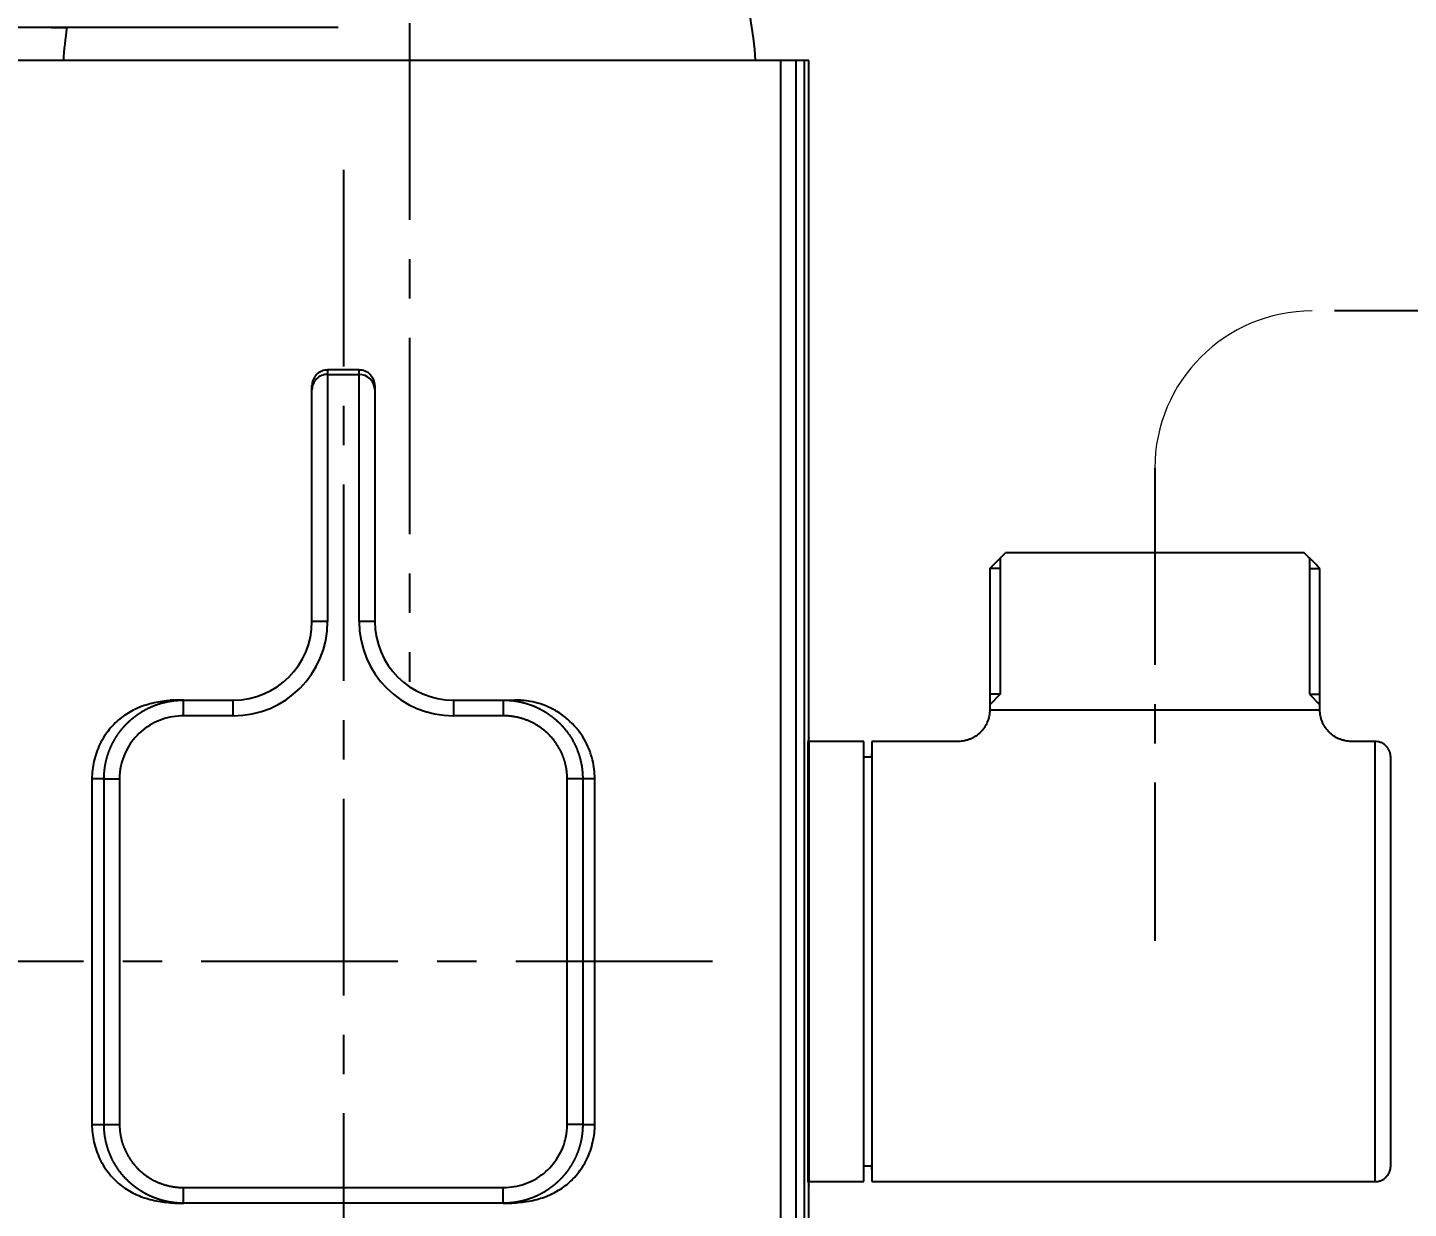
# Model space of a CAD drawing. Extents: x 0 to 1354, y 0 to 992.
# Drawn here: x 786.1 to 873.9, y 348.2 to 423.3 of the extents above; entities that cross this region are included whole.
import ezdxf

# ---------------------------------------------------------------- set-up
doc = ezdxf.new("R2010")
doc.units = 0
doc.header["$LTSCALE"] = 10
doc.header["$MEASUREMENT"] = 0
doc.header["$PDMODE"] = 3
doc.header["$PDSIZE"] = -10
doc.linetypes.add('CENTER', pattern=[2, 1.25, -0.25, 0.25, -0.25])
doc.linetypes.add('CENTER2', pattern=[28.575, 19.05, -3.175, 3.175, -3.175])
doc.layers.get('0').update_dxf_attribs({"linetype": 'CONTINUOUS'})
doc.layers.get('DEFPOINTS').update_dxf_attribs({"linetype": 'CONTINUOUS'})
doc.layers.add('1', color=7, linetype='CONTINUOUS')
doc.layers.add('W', color=7, linetype='CONTINUOUS')
doc.layers.add('Cneter', color=1, linetype='CENTER2', lineweight=13)
doc.layers.add('외형선', color=3, linetype='CONTINUOUS', lineweight=30)
doc.styles.add('Daelim Dimension', font='')
doc.styles.get('Daelim Dimension').set_extended_font_data('나눔고딕')
doc.dimstyles.new('DEFAULT', dxfattribs={"dimscale": 2, "dimtxt": 2, "dimasz": 2, "dimexe": 0, "dimexo": 2, "dimgap": 1, "dimtad": 1, "dimdec": 1, "dimzin": 9, "dimdsep": 46, "dimtxsty": 'Daelim Dimension', "dimcen": 0.5, "dimclrd": 252, "dimclre": 252, "dimclrt": 3, "dimadec": 1, "dimazin": 0, "dimtfac": 1, "dimtdec": 1, "dimtix": 1, "dimtmove": 0, "dimatfit": 3, "dimfxl": 1, "dimtolj": 1, "dimtzin": 1, "dimlwd": 9, "dimlwe": 9, "dimarcsym": 0})

# ---------------------------------------------------------------- blocks, each defined once
blk = doc.blocks.new('*D2')
at = {"color": 5, "lineweight": 9, "ltscale": 0.5, "transparency": 16777216}
for p, q in [((693.042, 358.582), (693.042, 234.115)), ((811.05, 270.668), (811.05, 234.115)), ((697.042, 234.115), (807.05, 234.115))]:
    blk.add_line(p, q, dxfattribs=at)
at = {"color": 5, "ltscale": 0.5, "transparency": 16777216}
for points in [[(697.042, 234.781), (697.042, 233.448), (693.042, 234.115)], [(807.05, 234.781), (807.05, 233.448), (811.05, 234.115)]]:
    blk.add_solid(points, dxfattribs=at)
at = {"layer": 'DEFPOINTS', "color": 0, "ltscale": 0.5, "transparency": 16777216}
for p in [(693.042, 362.582), (811.05, 274.668), (811.05, 234.115)]:
    blk.add_point(p, dxfattribs=at)
at = {"color": 7, "ltscale": 0.5, "transparency": 16777216, "insert": (752.046, 241.558), "char_height": 10, "attachment_point": 5, "style": 'Daelim Dimension'}
blk.add_mtext('\\A1;118', dxfattribs=at)

msp = doc.modelspace()

# ---------------------------------------------------------------- linework, layer by layer
at = {"color": 7, "ltscale": 0.5}
for p, q in [((847.282, 379.868), (868.282, 379.868)), ((835.726, 377.868), (835.726, 349.868)), ((835.782, 377.868), (835.782, 349.868)), ((839.282, 349.868), (839.282, 377.868)), ((871.782, 377.868), (871.782, 349.868)), ((839.782, 376.868), (839.282, 376.868))]:
    msp.add_line(p, q, dxfattribs=at)
at = {"layer": '1', "color": 7, "linetype": 'Continuous', "lineweight": -3}
for p, q in [((805.842, 423.268), (784.235, 423.268)), ((787.611, 423.268), (788.599, 423.268)), ((835.782, 421.168), (782.782, 421.168)), ((833.97, 421.168), (833.97, 281.168)), ((834.975, 281.168), (834.975, 421.168)), ((835.475, 421.168), (835.475, 281.168)), ((835.782, 281.168), (835.782, 421.168)), ((835.782, 378.118), (835.782, 421.168)), ((805.182, 401.214), (805.182, 396.24)), ((805.182, 401.214), (807.182, 401.214)), ((807.182, 396.24), (807.182, 401.214)), ((804.182, 396.24), (804.182, 400.219)), ((808.182, 400.219), (808.182, 396.24)), ((804.182, 385.496), (804.182, 396.24)), ((805.182, 396.24), (805.182, 385.496)), ((807.182, 385.496), (807.182, 396.24)), ((808.182, 396.24), (808.182, 385.496)), ((847.282, 388.868), (848.282, 389.868)), ((850.282, 389.868), (848.282, 389.868)), ((865.282, 389.868), (850.282, 389.868)), ((867.282, 389.868), (865.282, 389.868)), ((847.282, 388.868), (847.282, 379.868)), ((847.955, 388.868), (847.282, 388.868)), ((867.609, 388.868), (868.282, 388.868)), ((868.282, 379.868), (868.282, 388.868)), ((805.182, 385.496), (804.182, 385.496)), ((808.182, 385.496), (807.182, 385.496)), ((796.011, 380.496), (799.182, 380.496)), ((796.011, 379.496), (796.011, 380.496)), ((799.182, 379.496), (799.182, 380.496)), ((813.182, 380.496), (813.182, 379.496)), ((813.182, 380.496), (816.353, 380.496)), ((816.353, 380.496), (816.353, 379.496)), ((847.955, 380.868), (847.282, 380.195)), ((867.609, 380.868), (868.282, 380.195)), ((799.182, 379.496), (796.011, 379.496)), ((816.353, 379.496), (813.182, 379.496)), ((839.282, 377.868), (835.726, 377.868)), ((839.782, 377.868), (839.782, 349.868)), ((845.282, 377.868), (839.782, 377.868)), ((871.782, 377.868), (870.282, 377.868)), ((839.782, 376.868), (839.782, 377.068)), ((872.782, 350.868), (872.782, 376.868)), ((790.963, 353.496), (790.963, 375.496)), ((790.963, 375.496), (791.949, 375.496)), ((791.949, 375.496), (791.949, 353.496)), ((820.416, 353.496), (820.416, 375.496)), ((821.401, 375.496), (820.416, 375.496)), ((821.401, 375.496), (821.401, 353.496)), ((790.963, 353.496), (791.949, 353.496)), ((821.401, 353.496), (820.416, 353.496)), ((839.282, 350.868), (839.782, 350.868)), ((839.282, 350.868), (839.782, 350.868)), ((839.782, 350.668), (839.782, 350.868)), ((796.011, 349.496), (816.353, 349.496)), ((796.011, 348.496), (796.011, 349.496)), ((816.353, 348.496), (816.353, 349.496)), ((835.726, 349.868), (839.282, 349.868)), ((839.782, 349.868), (871.782, 349.868)), ((816.353, 348.496), (796.011, 348.496))]:
    msp.add_line(p, q, dxfattribs=at)
at = {"layer": '1', "color": 1, "linetype": 'CENTER', "lineweight": -3}
for p, q in [((806.182, 414.214), (806.182, 340.173)), ((829.648, 363.868), (782.717, 363.868))]:
    msp.add_line(p, q, dxfattribs=at)
at = {"layer": '1', "color": 7, "linetype": 'Continuous', "lineweight": -3}
for centre, radius, start, end in [((810.383, 419.907), 22.042, 3.27908, 32.96384), ((810.383, 419.907), 22.042, 171.22979, 176.72092), ((799.182, 385.496), 5, 270, 0), ((799.182, 385.496), 6, 270, 0), ((813.182, 385.496), 6, 180, 270), ((813.182, 385.496), 5, 180, 270)]:
    msp.add_arc(centre, radius, start, end, dxfattribs=at)
for centre, start_param, end_param in [((805.182, 400.219), 1.570796, 3.141593), ((807.182, 400.219), 0, 1.570796)]:
    msp.add_ellipse(centre, major_axis=(1, 0), ratio=0.994793, start_param=start_param, end_param=end_param, dxfattribs=at)
for points, degree, knots in [([(805.182, 401.495), (805.052, 401.494), (804.864, 401.458), (804.63, 401.337), (804.47, 401.207), (804.34, 401.048), (804.219, 400.813), (804.184, 400.626), (804.182, 400.495)], 3, [0, 0, 0, 0, 0.239463, 0.368369, 0.500009, 0.631648, 0.760549, 1, 1, 1, 1]), ([(808.182, 400.495), (808.181, 400.626), (808.145, 400.813), (808.024, 401.048), (807.894, 401.207), (807.735, 401.337), (807.5, 401.458), (807.313, 401.494), (807.182, 401.495)], 3, [0, 0, 0, 0, 0.239451, 0.368352, 0.499991, 0.631631, 0.760537, 1, 1, 1, 1]), ([(796.031, 380.496), (795.655, 380.5), (794.925, 380.46), (793.906, 380.286), (792.965, 379.961), (792.114, 379.464), (791.448, 378.849), (790.982, 378.213), (790.694, 377.701), (790.467, 377.159), (790.255, 376.42), (790.193, 375.867), (790.194, 375.496)], 3, [0, 0, 0, 0, 0.171894, 0.339199, 0.494506, 0.630848, 0.743173, 0.790621, 0.834065, 0.875963, 0.917641, 1, 1, 1, 1]), ([(790.963, 375.496), (790.964, 375.507), (790.964, 375.53), (790.964, 375.564), (790.965, 375.598), (790.965, 375.632), (790.966, 375.666), (790.968, 375.701), (790.969, 375.735), (790.971, 375.769), (790.973, 375.804), (790.975, 375.838), (790.978, 375.873), (790.981, 375.908), (790.984, 375.942), (790.987, 375.977), (790.99, 376.012), (790.994, 376.047), (790.998, 376.082), (791.003, 376.117), (791.007, 376.152), (791.012, 376.187), (791.017, 376.222), (791.022, 376.257), (791.028, 376.292), (791.034, 376.327), (791.04, 376.362), (791.046, 376.398), (791.053, 376.433), (791.06, 376.468), (791.067, 376.503), (791.074, 376.539), (791.082, 376.574), (791.09, 376.609), (791.098, 376.644), (791.107, 376.68), (791.116, 376.715), (791.125, 376.75), (791.134, 376.785), (791.144, 376.821), (791.154, 376.856), (791.164, 376.891), (791.174, 376.926), (791.185, 376.961), (791.196, 376.996), (791.207, 377.032), (791.219, 377.067), (791.231, 377.102), (791.243, 377.137), (791.255, 377.172), (791.268, 377.206), (791.281, 377.241), (791.294, 377.276), (791.308, 377.311), (791.322, 377.345), (791.336, 377.38), (791.35, 377.415), (791.364, 377.449), (791.379, 377.483), (791.395, 377.518), (791.41, 377.552), (791.426, 377.586), (791.442, 377.62), (791.458, 377.654), (791.474, 377.688), (791.491, 377.722), (791.508, 377.756), (791.526, 377.789), (791.543, 377.823), (791.561, 377.856), (791.579, 377.889), (791.598, 377.922), (791.616, 377.955), (791.635, 377.988), (791.654, 378.021), (791.674, 378.054), (791.693, 378.086), (791.713, 378.119), (791.734, 378.151), (791.754, 378.183), (791.775, 378.215), (791.796, 378.247), (791.817, 378.279), (791.839, 378.31), (791.86, 378.342), (791.882, 378.373), (791.905, 378.404), (791.927, 378.435), (791.95, 378.466), (791.973, 378.496), (791.996, 378.527), (792.019, 378.557), (792.043, 378.587), (792.067, 378.617), (792.091, 378.647), (792.115, 378.676), (792.14, 378.706), (792.165, 378.735), (792.19, 378.764), (792.215, 378.792), (792.241, 378.821), (792.266, 378.849), (792.292, 378.878), (792.318, 378.905), (792.345, 378.933), (792.371, 378.961), (792.398, 378.988), (792.425, 379.015), (792.448, 379.038), (792.467, 379.057), (792.482, 379.071), (792.497, 379.086), (792.514, 379.102), (792.53, 379.118), (792.548, 379.134), (792.566, 379.151), (792.584, 379.168), (792.603, 379.185), (792.623, 379.203), (792.643, 379.221), (792.664, 379.239), (792.685, 379.258), (792.707, 379.277), (792.73, 379.296), (792.754, 379.316), (792.778, 379.336), (792.802, 379.356), (792.827, 379.376), (792.853, 379.397), (792.88, 379.418), (792.907, 379.439), (792.935, 379.461), (792.964, 379.482), (792.993, 379.504), (793.023, 379.526), (793.054, 379.548), (793.085, 379.57), (793.117, 379.593), (793.15, 379.615), (793.183, 379.638), (793.218, 379.66), (793.253, 379.683), (793.288, 379.706), (793.325, 379.729), (793.362, 379.752), (793.4, 379.775), (793.438, 379.798), (793.477, 379.82), (793.517, 379.843), (793.558, 379.866), (793.6, 379.888), (793.642, 379.911), (793.685, 379.933), (793.729, 379.956), (793.773, 379.978), (793.819, 380), (793.864, 380.021), (793.911, 380.043), (793.959, 380.064), (794.007, 380.085), (794.056, 380.106), (794.105, 380.126), (794.156, 380.146), (794.207, 380.166), (794.258, 380.185), (794.311, 380.204), (794.364, 380.222), (794.418, 380.24), (794.472, 380.258), (794.527, 380.275), (794.583, 380.292), (794.639, 380.308), (794.696, 380.324), (794.754, 380.339), (794.812, 380.353), (794.871, 380.367), (794.93, 380.38), (794.99, 380.393), (795.051, 380.405), (795.112, 380.416), (795.173, 380.427), (795.235, 380.437), (795.298, 380.446), (795.361, 380.455), (795.424, 380.462), (795.488, 380.469), (795.552, 380.476), (795.617, 380.481), (795.682, 380.486), (795.747, 380.489), (795.813, 380.492), (795.879, 380.495), (795.945, 380.496), (795.989, 380.496), (796.011, 380.496)], 3, [0, 0, 0, 0, 0.004294, 0.008599, 0.012914, 0.017239, 0.021574, 0.025919, 0.030274, 0.03464, 0.039015, 0.0434, 0.047794, 0.052199, 0.056613, 0.061036, 0.065469, 0.069911, 0.074363, 0.078824, 0.083294, 0.087773, 0.092261, 0.096758, 0.101264, 0.105779, 0.110302, 0.114834, 0.119374, 0.123923, 0.128479, 0.133045, 0.137618, 0.142199, 0.146788, 0.151385, 0.15599, 0.160602, 0.165222, 0.169849, 0.174484, 0.179126, 0.183774, 0.18843, 0.193093, 0.197762, 0.202438, 0.207121, 0.21181, 0.216506, 0.221207, 0.225915, 0.230629, 0.235349, 0.240074, 0.244805, 0.249541, 0.254283, 0.259031, 0.263783, 0.26854, 0.273302, 0.278069, 0.282841, 0.287617, 0.292398, 0.297183, 0.301972, 0.306765, 0.311561, 0.316362, 0.321166, 0.325974, 0.330785, 0.335599, 0.340417, 0.345237, 0.35006, 0.354886, 0.359714, 0.364545, 0.369378, 0.374214, 0.379051, 0.38389, 0.388731, 0.393574, 0.398418, 0.403263, 0.408109, 0.412957, 0.417805, 0.422655, 0.427504, 0.432355, 0.437205, 0.442056, 0.446908, 0.451759, 0.456609, 0.46146, 0.46631, 0.471159, 0.476008, 0.480856, 0.485703, 0.490548, 0.495393, 0.500236, 0.502815, 0.50548, 0.508231, 0.511068, 0.513992, 0.517001, 0.520096, 0.523277, 0.526544, 0.529897, 0.533336, 0.53686, 0.540469, 0.544164, 0.547945, 0.55181, 0.555761, 0.559796, 0.563916, 0.568121, 0.57241, 0.576784, 0.581241, 0.585782, 0.590407, 0.595115, 0.599906, 0.60478, 0.609737, 0.614775, 0.619896, 0.625097, 0.63038, 0.635744, 0.641188, 0.646712, 0.652315, 0.657997, 0.663758, 0.669597, 0.675513, 0.681506, 0.687575, 0.69372, 0.69994, 0.706234, 0.712603, 0.719044, 0.725558, 0.732143, 0.738799, 0.745525, 0.75232, 0.759183, 0.766114, 0.773111, 0.780174, 0.787302, 0.794493, 0.801747, 0.809063, 0.816439, 0.823874, 0.831368, 0.838919, 0.846526, 0.854188, 0.861904, 0.869672, 0.877491, 0.88536, 0.893278, 0.901242, 0.909253, 0.917309, 0.925407, 0.933547, 0.941728, 0.949948, 0.958205, 0.966498, 0.974825, 0.983186, 0.991578, 1, 1, 1, 1]), ([(816.353, 380.496), (816.365, 380.496), (816.388, 380.496), (816.423, 380.496), (816.458, 380.495), (816.493, 380.494), (816.528, 380.493), (816.563, 380.492), (816.598, 380.49), (816.632, 380.489), (816.667, 380.487), (816.701, 380.484), (816.735, 380.482), (816.77, 380.479), (816.804, 380.476), (816.838, 380.473), (816.872, 380.47), (816.905, 380.466), (816.939, 380.462), (816.973, 380.458), (817.006, 380.454), (817.039, 380.45), (817.073, 380.445), (817.106, 380.44), (817.139, 380.435), (817.171, 380.43), (817.204, 380.425), (817.237, 380.419), (817.269, 380.413), (817.301, 380.407), (817.333, 380.401), (817.365, 380.395), (817.397, 380.388), (817.429, 380.381), (817.46, 380.374), (817.491, 380.367), (817.523, 380.36), (817.554, 380.353), (817.584, 380.345), (817.615, 380.337), (817.646, 380.329), (817.676, 380.321), (817.706, 380.313), (817.736, 380.305), (817.766, 380.296), (817.795, 380.288), (817.825, 380.279), (817.854, 380.27), (817.883, 380.261), (817.912, 380.252), (817.941, 380.242), (817.969, 380.233), (817.998, 380.223), (818.026, 380.214), (818.054, 380.204), (818.082, 380.194), (818.109, 380.184), (818.137, 380.174), (818.164, 380.163), (818.191, 380.153), (818.218, 380.142), (818.244, 380.132), (818.271, 380.121), (818.297, 380.11), (818.323, 380.1), (818.349, 380.089), (818.374, 380.078), (818.4, 380.067), (818.425, 380.055), (818.45, 380.044), (818.475, 380.033), (818.499, 380.021), (818.524, 380.01), (818.548, 379.999), (818.572, 379.987), (818.596, 379.975), (818.619, 379.964), (818.643, 379.952), (818.666, 379.94), (818.689, 379.928), (818.712, 379.917), (818.734, 379.905), (818.756, 379.893), (818.779, 379.881), (818.8, 379.869), (818.822, 379.857), (818.844, 379.845), (818.865, 379.833), (818.886, 379.821), (818.907, 379.809), (818.928, 379.797), (818.948, 379.785), (818.968, 379.773), (818.988, 379.76), (819.008, 379.748), (819.028, 379.736), (819.047, 379.724), (819.067, 379.712), (819.086, 379.7), (819.105, 379.688), (819.123, 379.676), (819.142, 379.664), (819.16, 379.652), (819.178, 379.64), (819.196, 379.628), (819.213, 379.616), (819.231, 379.604), (819.248, 379.592), (819.265, 379.58), (819.282, 379.568), (819.299, 379.557), (819.315, 379.545), (819.331, 379.533), (819.347, 379.521), (819.363, 379.51), (819.379, 379.498), (819.395, 379.487), (819.41, 379.475), (819.425, 379.464), (819.44, 379.452), (819.455, 379.441), (819.469, 379.43), (819.484, 379.419), (819.498, 379.408), (819.512, 379.397), (819.526, 379.386), (819.539, 379.375), (819.553, 379.364), (819.566, 379.353), (819.579, 379.342), (819.592, 379.332), (819.605, 379.321), (819.617, 379.311), (819.629, 379.3), (819.642, 379.29), (819.654, 379.28), (819.665, 379.269), (819.677, 379.259), (819.689, 379.249), (819.7, 379.24), (819.711, 379.23), (819.722, 379.22), (819.733, 379.21), (819.744, 379.201), (819.754, 379.192), (819.764, 379.182), (819.775, 379.173), (819.784, 379.164), (819.794, 379.155), (819.804, 379.146), (819.813, 379.137), (819.823, 379.128), (819.832, 379.12), (819.841, 379.111), (819.85, 379.103), (819.859, 379.095), (819.867, 379.086), (819.875, 379.078), (819.884, 379.07), (819.892, 379.063), (819.9, 379.055), (819.907, 379.047), (819.932, 379.023), (819.972, 378.983), (820.028, 378.925), (820.082, 378.867), (820.136, 378.807), (820.189, 378.747), (820.241, 378.686), (820.292, 378.624), (820.342, 378.561), (820.391, 378.498), (820.439, 378.433), (820.486, 378.368), (820.531, 378.303), (820.576, 378.236), (820.619, 378.169), (820.662, 378.102), (820.703, 378.033), (820.743, 377.965), (820.782, 377.895), (820.82, 377.826), (820.857, 377.755), (820.892, 377.685), (820.926, 377.613), (820.959, 377.542), (820.991, 377.47), (821.022, 377.398), (821.051, 377.325), (821.079, 377.252), (821.106, 377.179), (821.132, 377.106), (821.157, 377.033), (821.18, 376.959), (821.202, 376.885), (821.223, 376.811), (821.243, 376.738), (821.262, 376.664), (821.279, 376.59), (821.295, 376.516), (821.31, 376.442), (821.324, 376.368), (821.336, 376.294), (821.348, 376.221), (821.358, 376.147), (821.367, 376.074), (821.375, 376.001), (821.382, 375.928), (821.388, 375.855), (821.393, 375.783), (821.397, 375.711), (821.399, 375.639), (821.401, 375.567), (821.401, 375.52), (821.401, 375.496)], 3, [0, 0, 0, 0, 0.004452, 0.008896, 0.013332, 0.017759, 0.022177, 0.026587, 0.030987, 0.035377, 0.039758, 0.044129, 0.048489, 0.05284, 0.05718, 0.061509, 0.065827, 0.070134, 0.074429, 0.078713, 0.082985, 0.087245, 0.091493, 0.095728, 0.099951, 0.104161, 0.108357, 0.112541, 0.116711, 0.120868, 0.12501, 0.129139, 0.133253, 0.137354, 0.141439, 0.14551, 0.149566, 0.153607, 0.157632, 0.161642, 0.165637, 0.169615, 0.173578, 0.177524, 0.181455, 0.185368, 0.189265, 0.193146, 0.197009, 0.200855, 0.204684, 0.208496, 0.21229, 0.216066, 0.219825, 0.223565, 0.227287, 0.230991, 0.234677, 0.238344, 0.241992, 0.245622, 0.249232, 0.252824, 0.256396, 0.259949, 0.263482, 0.266996, 0.27049, 0.273965, 0.277419, 0.280854, 0.284268, 0.287662, 0.291036, 0.294389, 0.297722, 0.301034, 0.304325, 0.307595, 0.310845, 0.314073, 0.31728, 0.320466, 0.323631, 0.326774, 0.329896, 0.332997, 0.336075, 0.339132, 0.342167, 0.345181, 0.348172, 0.351141, 0.354088, 0.357014, 0.359916, 0.362797, 0.365655, 0.368491, 0.371304, 0.374095, 0.376864, 0.379609, 0.382332, 0.385032, 0.38771, 0.390364, 0.392996, 0.395605, 0.39819, 0.400753, 0.403293, 0.405809, 0.408303, 0.410773, 0.41322, 0.415644, 0.418044, 0.420421, 0.422775, 0.425105, 0.427412, 0.429695, 0.431955, 0.434192, 0.436404, 0.438594, 0.440759, 0.442901, 0.44502, 0.447115, 0.449186, 0.451233, 0.453257, 0.455256, 0.457232, 0.459185, 0.461113, 0.463018, 0.464899, 0.466756, 0.468589, 0.470398, 0.472184, 0.473945, 0.475683, 0.477397, 0.479086, 0.480752, 0.482394, 0.484012, 0.485606, 0.487176, 0.488722, 0.490244, 0.491742, 0.493216, 0.494667, 0.496093, 0.497495, 0.498873, 0.500227, 0.510378, 0.520534, 0.530694, 0.540858, 0.551023, 0.56119, 0.571355, 0.581519, 0.591679, 0.601835, 0.611985, 0.622128, 0.632263, 0.642388, 0.652503, 0.662605, 0.672694, 0.682769, 0.692828, 0.702871, 0.712895, 0.7229, 0.732884, 0.742847, 0.752788, 0.762704, 0.772596, 0.782461, 0.7923, 0.80211, 0.811891, 0.821642, 0.831362, 0.84105, 0.850705, 0.860325, 0.869911, 0.879461, 0.888975, 0.898451, 0.907888, 0.917287, 0.926646, 0.935964, 0.945241, 0.954476, 0.963669, 0.972818, 0.981923, 0.990984, 1, 1, 1, 1]), ([(822.171, 375.496), (822.169, 375.912), (822.064, 376.778), (821.519, 378.124), (820.673, 379.14), (819.781, 379.788), (819.066, 380.145), (818.366, 380.367), (817.749, 380.472), (817.301, 380.495), (817.113, 380.502), (817.055, 380.496)], 3, [0, 0, 0, 0, 0.130848, 0.282506, 0.459178, 0.549436, 0.635501, 0.717073, 0.799213, 0.89232, 1, 1, 1, 1]), ([(796.011, 379.496), (795.551, 379.496), (795.084, 379.417), (794.215, 379.113), (793.801, 378.884), (793.086, 378.309), (792.775, 377.957), (792.301, 377.186), (792.129, 376.756), (791.978, 376.047), (791.949, 375.771), (791.949, 375.496)], 3, [0, 0, 0, 0, 0.219239, 0.219239, 0.438597, 0.438597, 0.656066, 0.656066, 0.870252, 0.870252, 1, 1, 1, 1]), ([(820.416, 375.496), (820.416, 375.89), (820.336, 376.282), (820.257, 376.672), (820.103, 377.036), (819.79, 377.774), (819.217, 378.334), (818.645, 378.893), (817.157, 379.496), (816.353, 379.496)], 2, [0, 0, 0, 0.125, 0.125, 0.25, 0.25, 0.5, 0.5, 0.75, 1, 1, 1]), ([(847.282, 379.868), (847.282, 379.736), (847.269, 379.606), (847.231, 379.414), (847.215, 379.351), (847.187, 379.257), (847.177, 379.225), (847.154, 379.163), (847.143, 379.132), (847.08, 378.981), (847.018, 378.866), (846.928, 378.731), (846.9, 378.69), (846.87, 378.651), (846.85, 378.625), (846.839, 378.612), (846.787, 378.548), (846.743, 378.5), (846.605, 378.362), (846.504, 378.279), (846.368, 378.187), (846.34, 378.17), (846.283, 378.136), (846.255, 378.12), (846.168, 378.073), (846.05, 378.018), (845.928, 377.973), (845.834, 377.945), (845.802, 377.936), (845.739, 377.92), (845.706, 377.913), (845.545, 377.881), (845.414, 377.868), (845.282, 377.868)], 3, [0, 0, 0, 0, 0.125, 0.125, 0.1875, 0.1875, 0.21875, 0.21875, 0.25, 0.25, 0.375, 0.375, 0.40625, 0.421875, 0.421875, 0.4375, 0.4375, 0.5, 0.5, 0.625, 0.625, 0.65625, 0.65625, 0.6875, 0.6875, 0.75, 0.8125, 0.8125, 0.84375, 0.84375, 0.875, 0.875, 1, 1, 1, 1]), ([(870.282, 377.868), (870.15, 377.868), (870.02, 377.881), (869.829, 377.919), (869.765, 377.934), (869.671, 377.963), (869.64, 377.973), (869.578, 377.995), (869.547, 378.007), (869.396, 378.07), (869.281, 378.131), (869.145, 378.222), (869.105, 378.25), (869.066, 378.28), (869.04, 378.3), (869.027, 378.311), (868.963, 378.363), (868.915, 378.407), (868.776, 378.545), (868.693, 378.646), (868.602, 378.782), (868.584, 378.81), (868.55, 378.866), (868.534, 378.895), (868.488, 378.982), (868.432, 379.099), (868.388, 379.222), (868.36, 379.316), (868.351, 379.347), (868.335, 379.411), (868.327, 379.443), (868.295, 379.605), (868.282, 379.736), (868.282, 379.868)], 3, [0, 0, 0, 0, 0.125, 0.125, 0.1875, 0.1875, 0.21875, 0.21875, 0.25, 0.25, 0.375, 0.375, 0.40625, 0.421875, 0.421875, 0.4375, 0.4375, 0.5, 0.5, 0.625, 0.625, 0.65625, 0.65625, 0.6875, 0.6875, 0.75, 0.8125, 0.8125, 0.84375, 0.84375, 0.875, 0.875, 1, 1, 1, 1]), ([(835.782, 378.118), (835.782, 378.117), (835.777, 378.095), (835.758, 378.013), (835.747, 377.96), (835.731, 377.893), (835.729, 377.884), (835.728, 377.876), (835.726, 377.868)], 3, [0, 0, 0, 0, 0.549321, 0.549321, 1, 1, 1, 1.054063, 1.054063, 1.054063, 1.054063]), ([(872.782, 376.868), (872.782, 376.934), (872.776, 376.998), (872.757, 377.094), (872.749, 377.126), (872.734, 377.173), (872.729, 377.189), (872.718, 377.22), (872.712, 377.235), (872.681, 377.311), (872.65, 377.368), (872.605, 377.437), (872.595, 377.45), (872.576, 377.476), (872.566, 377.489), (872.534, 377.528), (872.512, 377.552), (872.443, 377.621), (872.393, 377.662), (872.324, 377.708), (872.31, 377.717), (872.282, 377.734), (872.239, 377.758), (872.165, 377.793), (872.104, 377.815), (872.057, 377.829), (872.041, 377.834), (872.009, 377.842), (871.993, 377.845), (871.912, 377.861), (871.848, 377.868), (871.782, 377.868)], 3, [0, 0, 0, 0, 0.125, 0.125, 0.1875, 0.1875, 0.21875, 0.21875, 0.25, 0.25, 0.375, 0.375, 0.40625, 0.40625, 0.4375, 0.4375, 0.5, 0.5, 0.625, 0.625, 0.65625, 0.65625, 0.6875, 0.75, 0.8125, 0.8125, 0.84375, 0.84375, 0.875, 0.875, 1, 1, 1, 1]), ([(790.963, 375.496), (790.957, 375.496), (790.944, 375.496), (790.925, 375.496), (790.906, 375.496), (790.887, 375.496), (790.869, 375.496), (790.851, 375.496), (790.833, 375.496), (790.816, 375.496), (790.798, 375.496), (790.781, 375.496), (790.764, 375.496), (790.748, 375.496), (790.731, 375.496), (790.715, 375.496), (790.699, 375.496), (790.684, 375.496), (790.668, 375.496), (790.653, 375.496), (790.638, 375.496), (790.623, 375.496), (790.609, 375.496), (790.595, 375.496), (790.581, 375.496), (790.567, 375.496), (790.553, 375.496), (790.54, 375.496), (790.527, 375.496), (790.514, 375.496), (790.502, 375.496), (790.49, 375.496), (790.477, 375.496), (790.466, 375.496), (790.454, 375.496), (790.443, 375.496), (790.432, 375.496), (790.421, 375.496), (790.41, 375.496), (790.4, 375.496), (790.39, 375.496), (790.38, 375.496), (790.37, 375.496), (790.361, 375.496), (790.352, 375.496), (790.343, 375.496), (790.334, 375.496), (790.326, 375.496), (790.317, 375.496), (790.31, 375.496), (790.302, 375.496), (790.294, 375.496), (790.287, 375.496), (790.28, 375.496), (790.273, 375.496), (790.267, 375.496), (790.261, 375.496), (790.255, 375.496), (790.249, 375.496), (790.243, 375.496), (790.238, 375.496), (790.233, 375.496), (790.228, 375.496), (790.223, 375.496), (790.219, 375.496), (790.215, 375.496), (790.211, 375.496), (790.208, 375.496), (790.204, 375.496), (790.201, 375.496), (790.198, 375.496), (790.196, 375.496), (790.193, 375.496), (790.191, 375.496), (790.189, 375.496), (790.187, 375.496), (790.186, 375.496), (790.185, 375.496), (790.184, 375.496), (790.183, 375.496), (790.182, 375.496), (790.182, 375.496), (790.182, 375.496), (790.182, 375.496)], 3, [0, 0, 0, 0, 0.012537, 0.025069, 0.037597, 0.050121, 0.06264, 0.075156, 0.087667, 0.100174, 0.112678, 0.125177, 0.137673, 0.150165, 0.162653, 0.175137, 0.187618, 0.200095, 0.212569, 0.225039, 0.237505, 0.249969, 0.262429, 0.274885, 0.287339, 0.299789, 0.312236, 0.324681, 0.337122, 0.34956, 0.361995, 0.374428, 0.386858, 0.399285, 0.411709, 0.424131, 0.43655, 0.448966, 0.461381, 0.473792, 0.486202, 0.498609, 0.511014, 0.523417, 0.535817, 0.548216, 0.560612, 0.573007, 0.5854, 0.597791, 0.61018, 0.622567, 0.634953, 0.647337, 0.659719, 0.6721, 0.684479, 0.696857, 0.709234, 0.721609, 0.733983, 0.746356, 0.758728, 0.771099, 0.783469, 0.795837, 0.808205, 0.820572, 0.832938, 0.845304, 0.857668, 0.870032, 0.882396, 0.894759, 0.907121, 0.919483, 0.931845, 0.944207, 0.956568, 0.968929, 0.98129, 0.99365, 1, 1, 1, 1]), ([(822.182, 375.496), (822.182, 375.496), (822.182, 375.496), (822.182, 375.496), (822.182, 375.496), (822.181, 375.496), (822.18, 375.496), (822.179, 375.496), (822.177, 375.496), (822.176, 375.496), (822.174, 375.496), (822.171, 375.496), (822.169, 375.496), (822.166, 375.496), (822.163, 375.496), (822.16, 375.496), (822.157, 375.496), (822.153, 375.496), (822.149, 375.496), (822.145, 375.496), (822.141, 375.496), (822.136, 375.496), (822.132, 375.496), (822.127, 375.496), (822.121, 375.496), (822.116, 375.496), (822.11, 375.496), (822.104, 375.496), (822.098, 375.496), (822.091, 375.496), (822.084, 375.496), (822.077, 375.496), (822.07, 375.496), (822.063, 375.496), (822.055, 375.496), (822.047, 375.496), (822.039, 375.496), (822.03, 375.496), (822.022, 375.496), (822.013, 375.496), (822.004, 375.496), (821.994, 375.496), (821.985, 375.496), (821.975, 375.496), (821.965, 375.496), (821.954, 375.496), (821.944, 375.496), (821.933, 375.496), (821.922, 375.496), (821.91, 375.496), (821.899, 375.496), (821.887, 375.496), (821.875, 375.496), (821.863, 375.496), (821.85, 375.496), (821.837, 375.496), (821.824, 375.496), (821.811, 375.496), (821.798, 375.496), (821.784, 375.496), (821.77, 375.496), (821.756, 375.496), (821.741, 375.496), (821.727, 375.496), (821.712, 375.496), (821.696, 375.496), (821.681, 375.496), (821.665, 375.496), (821.649, 375.496), (821.633, 375.496), (821.617, 375.496), (821.6, 375.496), (821.583, 375.496), (821.566, 375.496), (821.549, 375.496), (821.531, 375.496), (821.513, 375.496), (821.495, 375.496), (821.477, 375.496), (821.458, 375.496), (821.44, 375.496), (821.421, 375.496), (821.408, 375.496), (821.401, 375.496)], 3, [0, 0, 0, 0, 0.005783, 0.018151, 0.030519, 0.042887, 0.055255, 0.067623, 0.079992, 0.092361, 0.104731, 0.117101, 0.129471, 0.141842, 0.154214, 0.166587, 0.17896, 0.191334, 0.203709, 0.216085, 0.228461, 0.240839, 0.253218, 0.265598, 0.277979, 0.290361, 0.302745, 0.31513, 0.327517, 0.339905, 0.352294, 0.364685, 0.377078, 0.389472, 0.401868, 0.414266, 0.426666, 0.439068, 0.451471, 0.463877, 0.476285, 0.488694, 0.501106, 0.513521, 0.525937, 0.538356, 0.550777, 0.563201, 0.575627, 0.588056, 0.600488, 0.612922, 0.625359, 0.637798, 0.650241, 0.662686, 0.675134, 0.687585, 0.70004, 0.712497, 0.724958, 0.737422, 0.749889, 0.762359, 0.774833, 0.78731, 0.799791, 0.812275, 0.824763, 0.837254, 0.84975, 0.862249, 0.874751, 0.887258, 0.899768, 0.912283, 0.924801, 0.937324, 0.949851, 0.962382, 0.974917, 0.987456, 1, 1, 1, 1]), ([(790.182, 353.496), (790.182, 353.496), (790.182, 353.496), (790.182, 353.496), (790.183, 353.496), (790.184, 353.496), (790.185, 353.496), (790.186, 353.496), (790.187, 353.496), (790.189, 353.496), (790.191, 353.496), (790.193, 353.496), (790.196, 353.496), (790.198, 353.496), (790.201, 353.496), (790.204, 353.496), (790.208, 353.496), (790.211, 353.496), (790.215, 353.496), (790.219, 353.496), (790.223, 353.496), (790.228, 353.496), (790.233, 353.496), (790.238, 353.496), (790.243, 353.496), (790.249, 353.496), (790.255, 353.496), (790.261, 353.496), (790.267, 353.496), (790.273, 353.496), (790.28, 353.496), (790.287, 353.496), (790.294, 353.496), (790.302, 353.496), (790.31, 353.496), (790.317, 353.496), (790.326, 353.496), (790.334, 353.496), (790.343, 353.496), (790.352, 353.496), (790.361, 353.496), (790.37, 353.496), (790.38, 353.496), (790.39, 353.496), (790.4, 353.496), (790.41, 353.496), (790.421, 353.496), (790.432, 353.496), (790.443, 353.496), (790.454, 353.496), (790.466, 353.496), (790.477, 353.496), (790.49, 353.496), (790.502, 353.496), (790.514, 353.496), (790.527, 353.496), (790.54, 353.496), (790.553, 353.496), (790.567, 353.496), (790.581, 353.496), (790.595, 353.496), (790.609, 353.496), (790.623, 353.496), (790.638, 353.496), (790.653, 353.496), (790.668, 353.496), (790.684, 353.496), (790.699, 353.496), (790.715, 353.496), (790.731, 353.496), (790.748, 353.496), (790.764, 353.496), (790.781, 353.496), (790.798, 353.496), (790.816, 353.496), (790.833, 353.496), (790.851, 353.496), (790.869, 353.496), (790.887, 353.496), (790.906, 353.496), (790.925, 353.496), (790.944, 353.496), (790.957, 353.496), (790.963, 353.496)], 3, [0, 0, 0, 0, 0.007333, 0.019681, 0.03203, 0.044379, 0.056728, 0.069077, 0.081426, 0.093776, 0.106126, 0.118477, 0.130828, 0.14318, 0.155533, 0.167886, 0.18024, 0.192594, 0.20495, 0.217307, 0.229664, 0.242022, 0.254382, 0.266743, 0.279105, 0.291468, 0.303832, 0.316198, 0.328565, 0.340934, 0.353304, 0.365676, 0.378049, 0.390424, 0.402801, 0.415179, 0.42756, 0.439942, 0.452326, 0.464713, 0.477101, 0.489492, 0.501884, 0.514279, 0.526676, 0.539076, 0.551478, 0.563882, 0.576289, 0.588698, 0.60111, 0.613525, 0.625943, 0.638363, 0.650786, 0.663212, 0.675641, 0.688072, 0.700507, 0.712945, 0.725387, 0.737831, 0.750279, 0.76273, 0.775184, 0.787642, 0.800103, 0.812568, 0.825036, 0.837508, 0.849984, 0.862463, 0.874947, 0.887434, 0.899925, 0.91242, 0.924919, 0.937422, 0.949929, 0.96244, 0.974956, 0.987476, 1, 1, 1, 1]), ([(790.194, 353.496), (790.193, 353.125), (790.255, 352.572), (790.467, 351.833), (790.694, 351.29), (790.983, 350.779), (791.449, 350.142), (792.115, 349.527), (792.966, 349.031), (793.907, 348.706), (794.925, 348.533), (795.655, 348.492), (796.031, 348.496)], 3, [0, 0, 0, 0, 0.0824, 0.124095, 0.166011, 0.209476, 0.256957, 0.369368, 0.505783, 0.661101, 0.828316, 1, 1, 1, 1]), ([(796.011, 348.496), (796, 348.496), (795.976, 348.496), (795.941, 348.497), (795.906, 348.497), (795.871, 348.498), (795.836, 348.499), (795.802, 348.5), (795.767, 348.502), (795.732, 348.504), (795.698, 348.506), (795.663, 348.508), (795.629, 348.51), (795.595, 348.513), (795.561, 348.516), (795.527, 348.519), (795.493, 348.523), (795.459, 348.526), (795.426, 348.53), (795.392, 348.534), (795.359, 348.538), (795.325, 348.542), (795.292, 348.547), (795.259, 348.552), (795.226, 348.557), (795.193, 348.562), (795.161, 348.568), (795.128, 348.573), (795.096, 348.579), (795.064, 348.585), (795.032, 348.591), (795, 348.598), (794.968, 348.604), (794.936, 348.611), (794.905, 348.618), (794.873, 348.625), (794.842, 348.632), (794.811, 348.639), (794.78, 348.647), (794.75, 348.655), (794.719, 348.663), (794.689, 348.671), (794.659, 348.679), (794.629, 348.687), (794.599, 348.696), (794.569, 348.705), (794.54, 348.713), (794.511, 348.722), (794.482, 348.731), (794.453, 348.741), (794.424, 348.75), (794.395, 348.759), (794.367, 348.769), (794.339, 348.779), (794.311, 348.788), (794.283, 348.798), (794.256, 348.808), (794.228, 348.819), (794.201, 348.829), (794.174, 348.839), (794.147, 348.85), (794.121, 348.86), (794.094, 348.871), (794.068, 348.882), (794.042, 348.893), (794.016, 348.904), (793.99, 348.915), (793.965, 348.926), (793.94, 348.937), (793.915, 348.948), (793.89, 348.959), (793.865, 348.971), (793.841, 348.982), (793.817, 348.994), (793.793, 349.005), (793.769, 349.017), (793.746, 349.028), (793.722, 349.04), (793.699, 349.052), (793.676, 349.064), (793.653, 349.075), (793.631, 349.087), (793.608, 349.099), (793.586, 349.111), (793.564, 349.123), (793.543, 349.135), (793.521, 349.147), (793.5, 349.159), (793.479, 349.171), (793.458, 349.183), (793.437, 349.195), (793.417, 349.207), (793.396, 349.22), (793.376, 349.232), (793.357, 349.244), (793.337, 349.256), (793.317, 349.268), (793.298, 349.28), (793.279, 349.292), (793.26, 349.304), (793.242, 349.316), (793.223, 349.328), (793.205, 349.34), (793.187, 349.352), (793.169, 349.364), (793.151, 349.376), (793.134, 349.388), (793.117, 349.4), (793.1, 349.412), (793.083, 349.424), (793.066, 349.435), (793.05, 349.447), (793.033, 349.459), (793.017, 349.471), (793.001, 349.482), (792.986, 349.494), (792.97, 349.505), (792.955, 349.517), (792.94, 349.528), (792.925, 349.54), (792.91, 349.551), (792.896, 349.562), (792.881, 349.573), (792.867, 349.585), (792.853, 349.596), (792.839, 349.607), (792.826, 349.617), (792.812, 349.628), (792.799, 349.639), (792.786, 349.65), (792.773, 349.66), (792.76, 349.671), (792.748, 349.682), (792.735, 349.692), (792.723, 349.702), (792.711, 349.712), (792.699, 349.723), (792.688, 349.733), (792.676, 349.743), (792.665, 349.753), (792.654, 349.762), (792.643, 349.772), (792.632, 349.782), (792.621, 349.791), (792.611, 349.801), (792.6, 349.81), (792.59, 349.819), (792.58, 349.828), (792.57, 349.837), (792.561, 349.846), (792.551, 349.855), (792.542, 349.864), (792.533, 349.872), (792.524, 349.881), (792.515, 349.889), (792.506, 349.898), (792.497, 349.906), (792.489, 349.914), (792.481, 349.922), (792.473, 349.93), (792.465, 349.937), (792.457, 349.945), (792.433, 349.969), (792.393, 350.009), (792.337, 350.067), (792.282, 350.125), (792.228, 350.185), (792.175, 350.245), (792.123, 350.306), (792.073, 350.368), (792.023, 350.431), (791.974, 350.495), (791.926, 350.559), (791.879, 350.624), (791.833, 350.69), (791.789, 350.756), (791.745, 350.823), (791.703, 350.891), (791.661, 350.959), (791.621, 351.028), (791.582, 351.097), (791.545, 351.167), (791.508, 351.237), (791.472, 351.308), (791.438, 351.379), (791.405, 351.45), (791.373, 351.522), (791.343, 351.595), (791.313, 351.667), (791.285, 351.74), (791.258, 351.813), (791.232, 351.886), (791.208, 351.96), (791.184, 352.033), (791.162, 352.107), (791.141, 352.181), (791.122, 352.255), (791.103, 352.329), (791.086, 352.403), (791.07, 352.476), (791.055, 352.55), (791.041, 352.624), (791.028, 352.698), (791.017, 352.771), (791.006, 352.845), (790.997, 352.918), (790.989, 352.991), (790.982, 353.064), (790.976, 353.137), (790.972, 353.209), (790.968, 353.282), (790.965, 353.353), (790.964, 353.425), (790.964, 353.472), (790.963, 353.496)], 3, [0, 0, 0, 0, 0.004451, 0.008894, 0.013329, 0.017755, 0.022172, 0.02658, 0.030979, 0.035368, 0.039748, 0.044118, 0.048478, 0.052827, 0.057166, 0.061494, 0.065811, 0.070117, 0.074411, 0.078694, 0.082965, 0.087224, 0.091471, 0.095706, 0.099927, 0.104136, 0.108332, 0.112515, 0.116684, 0.12084, 0.124982, 0.12911, 0.133223, 0.137323, 0.141407, 0.145478, 0.149533, 0.153573, 0.157598, 0.161607, 0.165601, 0.169579, 0.17354, 0.177486, 0.181416, 0.185329, 0.189225, 0.193105, 0.196968, 0.200814, 0.204642, 0.208453, 0.212247, 0.216022, 0.21978, 0.22352, 0.227242, 0.230946, 0.234631, 0.238297, 0.241945, 0.245574, 0.249185, 0.252776, 0.256348, 0.2599, 0.263433, 0.266947, 0.270441, 0.273915, 0.277369, 0.280803, 0.284218, 0.287611, 0.290985, 0.294338, 0.297671, 0.300982, 0.304274, 0.307544, 0.310793, 0.314022, 0.317229, 0.320415, 0.32358, 0.326723, 0.329845, 0.332945, 0.336024, 0.339081, 0.342116, 0.345129, 0.348121, 0.35109, 0.354038, 0.356963, 0.359866, 0.362747, 0.365605, 0.368442, 0.371255, 0.374046, 0.376815, 0.379561, 0.382284, 0.384985, 0.387662, 0.390317, 0.392949, 0.395559, 0.398145, 0.400708, 0.403248, 0.405765, 0.408259, 0.41073, 0.413177, 0.415602, 0.418003, 0.42038, 0.422734, 0.425065, 0.427373, 0.429657, 0.431917, 0.434155, 0.436368, 0.438558, 0.440724, 0.442867, 0.444986, 0.447082, 0.449154, 0.451202, 0.453226, 0.455227, 0.457204, 0.459157, 0.461087, 0.462992, 0.464874, 0.466732, 0.468566, 0.470377, 0.472163, 0.473925, 0.475664, 0.477379, 0.47907, 0.480737, 0.48238, 0.483999, 0.485594, 0.487165, 0.488712, 0.490236, 0.491735, 0.49321, 0.494662, 0.496089, 0.497492, 0.498872, 0.500227, 0.510377, 0.520533, 0.530693, 0.540857, 0.551022, 0.561188, 0.571353, 0.581516, 0.591677, 0.601832, 0.611982, 0.622125, 0.63226, 0.642385, 0.652499, 0.662602, 0.672691, 0.682766, 0.692825, 0.702867, 0.712891, 0.722896, 0.73288, 0.742843, 0.752784, 0.7627, 0.772592, 0.782457, 0.792296, 0.802106, 0.811888, 0.821639, 0.831359, 0.841047, 0.850701, 0.860322, 0.869908, 0.879458, 0.888972, 0.898448, 0.907886, 0.917285, 0.926644, 0.935962, 0.94524, 0.954475, 0.963668, 0.972817, 0.981923, 0.990984, 1, 1, 1, 1]), ([(791.949, 353.496), (791.949, 353.102), (792.028, 352.71), (792.107, 352.32), (792.262, 351.957), (792.575, 351.219), (793.148, 350.658), (793.719, 350.1), (795.208, 349.496), (796.011, 349.496)], 2, [0, 0, 0, 0.125, 0.125, 0.25, 0.25, 0.5, 0.5, 0.75, 1, 1, 1]), ([(816.334, 348.496), (816.709, 348.492), (817.439, 348.533), (818.458, 348.706), (819.399, 349.031), (820.249, 349.527), (820.915, 350.142), (821.382, 350.779), (821.67, 351.29), (821.897, 351.833), (822.109, 352.572), (822.172, 353.125), (822.171, 353.496)], 3, [0, 0, 0, 0, 0.171684, 0.338899, 0.494217, 0.630632, 0.743043, 0.790524, 0.833989, 0.875905, 0.9176, 1, 1, 1, 1]), ([(816.353, 349.496), (816.814, 349.496), (817.28, 349.575), (818.149, 349.879), (818.564, 350.108), (819.278, 350.683), (819.589, 351.035), (820.064, 351.807), (820.236, 352.236), (820.386, 352.945), (820.416, 353.221), (820.416, 353.496)], 3, [0, 0, 0, 0, 0.219239, 0.219239, 0.438597, 0.438597, 0.656066, 0.656066, 0.870252, 0.870252, 1, 1, 1, 1]), ([(821.401, 353.496), (821.401, 353.485), (821.401, 353.462), (821.401, 353.428), (821.4, 353.394), (821.399, 353.36), (821.398, 353.326), (821.397, 353.292), (821.395, 353.257), (821.394, 353.223), (821.391, 353.188), (821.389, 353.154), (821.387, 353.119), (821.384, 353.085), (821.381, 353.05), (821.378, 353.015), (821.374, 352.98), (821.37, 352.945), (821.366, 352.91), (821.362, 352.876), (821.357, 352.841), (821.353, 352.805), (821.348, 352.77), (821.342, 352.735), (821.337, 352.7), (821.331, 352.665), (821.325, 352.63), (821.318, 352.595), (821.312, 352.559), (821.305, 352.524), (821.297, 352.489), (821.29, 352.454), (821.282, 352.418), (821.274, 352.383), (821.266, 352.348), (821.257, 352.313), (821.249, 352.277), (821.24, 352.242), (821.23, 352.207), (821.221, 352.172), (821.211, 352.136), (821.201, 352.101), (821.19, 352.066), (821.179, 352.031), (821.168, 351.996), (821.157, 351.961), (821.145, 351.926), (821.134, 351.891), (821.122, 351.856), (821.109, 351.821), (821.096, 351.786), (821.084, 351.751), (821.07, 351.716), (821.057, 351.682), (821.043, 351.647), (821.029, 351.612), (821.015, 351.578), (821, 351.543), (820.985, 351.509), (820.97, 351.475), (820.955, 351.44), (820.939, 351.406), (820.923, 351.372), (820.907, 351.338), (820.89, 351.304), (820.873, 351.27), (820.856, 351.237), (820.839, 351.203), (820.821, 351.17), (820.804, 351.136), (820.785, 351.103), (820.767, 351.07), (820.748, 351.037), (820.729, 351.004), (820.71, 350.971), (820.691, 350.938), (820.671, 350.906), (820.651, 350.873), (820.631, 350.841), (820.61, 350.809), (820.59, 350.777), (820.569, 350.745), (820.547, 350.714), (820.526, 350.682), (820.504, 350.651), (820.482, 350.619), (820.46, 350.588), (820.437, 350.557), (820.415, 350.527), (820.392, 350.496), (820.369, 350.466), (820.345, 350.435), (820.321, 350.405), (820.298, 350.375), (820.273, 350.346), (820.249, 350.316), (820.224, 350.287), (820.2, 350.258), (820.175, 350.229), (820.149, 350.2), (820.124, 350.171), (820.098, 350.143), (820.072, 350.115), (820.046, 350.087), (820.02, 350.059), (819.993, 350.031), (819.967, 350.004), (819.94, 349.977), (819.917, 349.954), (819.898, 349.936), (819.883, 349.921), (819.867, 349.906), (819.851, 349.89), (819.834, 349.875), (819.817, 349.858), (819.799, 349.842), (819.78, 349.825), (819.761, 349.807), (819.742, 349.79), (819.721, 349.772), (819.7, 349.753), (819.679, 349.734), (819.657, 349.715), (819.634, 349.696), (819.611, 349.676), (819.587, 349.656), (819.562, 349.636), (819.537, 349.616), (819.511, 349.595), (819.484, 349.574), (819.457, 349.553), (819.429, 349.532), (819.4, 349.51), (819.371, 349.488), (819.341, 349.466), (819.311, 349.444), (819.279, 349.422), (819.247, 349.399), (819.214, 349.377), (819.181, 349.354), (819.147, 349.332), (819.112, 349.309), (819.076, 349.286), (819.04, 349.263), (819.002, 349.24), (818.965, 349.217), (818.926, 349.195), (818.887, 349.172), (818.847, 349.149), (818.806, 349.126), (818.764, 349.104), (818.722, 349.081), (818.679, 349.059), (818.635, 349.037), (818.591, 349.014), (818.546, 348.993), (818.5, 348.971), (818.453, 348.949), (818.406, 348.928), (818.357, 348.907), (818.309, 348.887), (818.259, 348.866), (818.209, 348.846), (818.158, 348.827), (818.106, 348.807), (818.054, 348.788), (818, 348.77), (817.947, 348.752), (817.892, 348.734), (817.837, 348.717), (817.781, 348.7), (817.725, 348.684), (817.668, 348.669), (817.61, 348.654), (817.552, 348.639), (817.493, 348.625), (817.434, 348.612), (817.374, 348.599), (817.314, 348.587), (817.253, 348.576), (817.191, 348.565), (817.129, 348.555), (817.067, 348.546), (817.004, 348.538), (816.94, 348.53), (816.876, 348.523), (816.812, 348.517), (816.748, 348.511), (816.683, 348.507), (816.617, 348.503), (816.552, 348.5), (816.486, 348.498), (816.42, 348.496), (816.375, 348.496), (816.353, 348.496)], 3, [0, 0, 0, 0, 0.004294, 0.008599, 0.012914, 0.017239, 0.021574, 0.02592, 0.030275, 0.03464, 0.039016, 0.043401, 0.047796, 0.0522, 0.056614, 0.061038, 0.065471, 0.069913, 0.074365, 0.078826, 0.083296, 0.087775, 0.092264, 0.096761, 0.101267, 0.105781, 0.110304, 0.114836, 0.119377, 0.123925, 0.128482, 0.133048, 0.137621, 0.142202, 0.146791, 0.151388, 0.155993, 0.160606, 0.165225, 0.169853, 0.174487, 0.179129, 0.183778, 0.188434, 0.193097, 0.197766, 0.202442, 0.207125, 0.211814, 0.21651, 0.221211, 0.225919, 0.230633, 0.235352, 0.240078, 0.244809, 0.249545, 0.254287, 0.259034, 0.263787, 0.268544, 0.273306, 0.278073, 0.282845, 0.287621, 0.292402, 0.297186, 0.301975, 0.306768, 0.311565, 0.316366, 0.32117, 0.325977, 0.330789, 0.335603, 0.34042, 0.34524, 0.350064, 0.354889, 0.359718, 0.364548, 0.369381, 0.374217, 0.379054, 0.383893, 0.388734, 0.393576, 0.39842, 0.403265, 0.408112, 0.412959, 0.417807, 0.422657, 0.427506, 0.432357, 0.437207, 0.442058, 0.446909, 0.45176, 0.456611, 0.461461, 0.466311, 0.47116, 0.476009, 0.480856, 0.485703, 0.490549, 0.495393, 0.500236, 0.502817, 0.505485, 0.508238, 0.511078, 0.514003, 0.517015, 0.520112, 0.523295, 0.526564, 0.529919, 0.533359, 0.536885, 0.540496, 0.544193, 0.547975, 0.551842, 0.555794, 0.559831, 0.563953, 0.568159, 0.572449, 0.576824, 0.581283, 0.585825, 0.590451, 0.59516, 0.599952, 0.604826, 0.609784, 0.614823, 0.619944, 0.625146, 0.63043, 0.635794, 0.641238, 0.646762, 0.652366, 0.658048, 0.663809, 0.669648, 0.675564, 0.681557, 0.687626, 0.693771, 0.699991, 0.706285, 0.712653, 0.719094, 0.725607, 0.732192, 0.738847, 0.745573, 0.752367, 0.75923, 0.76616, 0.773156, 0.780219, 0.787345, 0.794536, 0.801788, 0.809103, 0.816478, 0.823912, 0.831405, 0.838954, 0.84656, 0.854221, 0.861935, 0.869701, 0.877519, 0.885386, 0.893302, 0.901266, 0.909275, 0.917328, 0.925425, 0.933563, 0.941742, 0.94996, 0.958215, 0.966506, 0.974831, 0.98319, 0.99158, 1, 1, 1, 1]), ([(821.401, 353.496), (821.408, 353.496), (821.421, 353.496), (821.44, 353.496), (821.458, 353.496), (821.477, 353.496), (821.495, 353.496), (821.513, 353.496), (821.531, 353.496), (821.549, 353.496), (821.566, 353.496), (821.583, 353.496), (821.6, 353.496), (821.617, 353.496), (821.633, 353.496), (821.649, 353.496), (821.665, 353.496), (821.681, 353.496), (821.696, 353.496), (821.712, 353.496), (821.727, 353.496), (821.741, 353.496), (821.756, 353.496), (821.77, 353.496), (821.784, 353.496), (821.798, 353.496), (821.811, 353.496), (821.824, 353.496), (821.837, 353.496), (821.85, 353.496), (821.863, 353.496), (821.875, 353.496), (821.887, 353.496), (821.899, 353.496), (821.91, 353.496), (821.922, 353.496), (821.933, 353.496), (821.944, 353.496), (821.954, 353.496), (821.965, 353.496), (821.975, 353.496), (821.985, 353.496), (821.994, 353.496), (822.004, 353.496), (822.013, 353.496), (822.022, 353.496), (822.03, 353.496), (822.039, 353.496), (822.047, 353.496), (822.055, 353.496), (822.063, 353.496), (822.07, 353.496), (822.077, 353.496), (822.084, 353.496), (822.091, 353.496), (822.098, 353.496), (822.104, 353.496), (822.11, 353.496), (822.116, 353.496), (822.121, 353.496), (822.127, 353.496), (822.132, 353.496), (822.136, 353.496), (822.141, 353.496), (822.145, 353.496), (822.149, 353.496), (822.153, 353.496), (822.157, 353.496), (822.16, 353.496), (822.163, 353.496), (822.166, 353.496), (822.169, 353.496), (822.171, 353.496), (822.174, 353.496), (822.176, 353.496), (822.177, 353.496), (822.179, 353.496), (822.18, 353.496), (822.181, 353.496), (822.182, 353.496), (822.182, 353.496), (822.182, 353.496), (822.182, 353.496), (822.182, 353.496)], 3, [0, 0, 0, 0, 0.012537, 0.025069, 0.037597, 0.050121, 0.06264, 0.075156, 0.087667, 0.100174, 0.112678, 0.125177, 0.137673, 0.150165, 0.162653, 0.175137, 0.187618, 0.200095, 0.212569, 0.225039, 0.237505, 0.249969, 0.262429, 0.274885, 0.287339, 0.299789, 0.312236, 0.324681, 0.337122, 0.34956, 0.361995, 0.374428, 0.386858, 0.399285, 0.411709, 0.424131, 0.43655, 0.448967, 0.461381, 0.473793, 0.486202, 0.498609, 0.511014, 0.523417, 0.535817, 0.548216, 0.560613, 0.573007, 0.5854, 0.597791, 0.61018, 0.622567, 0.634953, 0.647337, 0.659719, 0.6721, 0.684479, 0.696857, 0.709234, 0.721609, 0.733984, 0.746356, 0.758728, 0.771099, 0.783469, 0.795837, 0.808205, 0.820572, 0.832938, 0.845304, 0.857668, 0.870032, 0.882396, 0.894759, 0.907121, 0.919484, 0.931845, 0.944207, 0.956568, 0.968929, 0.98129, 0.99365, 1, 1, 1, 1]), ([(871.782, 349.868), (871.847, 349.868), (871.912, 349.874), (871.993, 349.89), (872.009, 349.894), (872.041, 349.902), (872.089, 349.915), (872.135, 349.931), (872.181, 349.95), (872.196, 349.957), (872.225, 349.971), (872.269, 349.993), (872.339, 350.035), (872.392, 350.074), (872.429, 350.105), (872.442, 350.116), (872.466, 350.138), (872.478, 350.149), (872.536, 350.207), (872.578, 350.258), (872.632, 350.339), (872.649, 350.367), (872.672, 350.411), (872.679, 350.426), (872.693, 350.455), (872.7, 350.47), (872.731, 350.546), (872.75, 350.608), (872.766, 350.688), (872.769, 350.704), (872.774, 350.737), (872.776, 350.753), (872.781, 350.802), (872.782, 350.835), (872.782, 350.868)], 3, [0, 0, 0, 0, 0.125, 0.125, 0.15625, 0.15625, 0.1875, 0.25, 0.25, 0.28125, 0.28125, 0.3125, 0.375, 0.4375, 0.4375, 0.46875, 0.46875, 0.5, 0.5, 0.625, 0.625, 0.6875, 0.6875, 0.71875, 0.71875, 0.75, 0.75, 0.875, 0.875, 0.90625, 0.90625, 0.9375, 0.9375, 1, 1, 1, 1]), ([(835.726, 349.868), (835.728, 349.859), (835.73, 349.85), (835.732, 349.841), (835.746, 349.775), (835.758, 349.724), (835.777, 349.641), (835.782, 349.618), (835.782, 349.618)], 3, [-0.057996, -0.057996, -0.057996, -0.057996, 0, 0, 0, 0.443207, 0.443207, 1, 1, 1, 1])]:
    msp.add_open_spline(points, degree=degree, knots=knots, dxfattribs=at)
for points, degree in [([(807.182, 401.496), (805.182, 401.496)], 1), ([(805.182, 401.496), (805.182, 401.496), (805.182, 401.402), (805.182, 401.214)], 3), ([(807.182, 401.214), (807.182, 401.402), (807.182, 401.496), (807.182, 401.496)], 3), ([(804.182, 400.219), (804.182, 400.403), (804.182, 400.496), (804.182, 400.495)], 3), ([(808.182, 400.495), (808.182, 400.496), (808.182, 400.403), (808.182, 400.219)], 3), ([(868.282, 388.868), (867.949, 389.201), (867.616, 389.534), (867.282, 389.868)], 3), ([(796.011, 380.496), (794.917, 380.496), (794.917, 380.496), (796.011, 380.496)], 3), ([(816.353, 380.496), (816.744, 380.496), (816.995, 380.496), (817.107, 380.496)], 3), ([(790.182, 375.496), (790.182, 353.496)], 1), ([(822.182, 353.496), (822.182, 375.496)], 1)]:
    msp.add_open_spline(points, degree=degree, dxfattribs=at)
at = {"layer": 'Cneter', "linetype": 'CENTER', "ltscale": 2}
msp.add_arc((867.782, 395.246), 10, 90, 180, dxfattribs=at)
at = {"layer": 'W', "color": 1, "linetype": 'CENTER', "lineweight": -3}
for p, q in [((810.383, 463.547), (810.383, 381.668)), ((921.7, 405.246), (867.782, 405.246)), ((857.782, 395.246), (857.782, 365.195))]:
    msp.add_line(p, q, dxfattribs=at)
at = {"layer": '외형선', "color": 3, "lineweight": -3, "ltscale": 6}
for p, q in [((847.955, 389.54), (847.955, 380.868)), ((867.609, 389.54), (867.609, 380.868)), ((847.955, 380.868), (847.282, 380.868)), ((867.609, 380.868), (868.282, 380.868))]:
    msp.add_line(p, q, dxfattribs=at)

# ---------------------------------------------------------------- dimensions: what is measured, and where the dimension line sits
at = {"color": 5, "ltscale": 0.5}
dim = msp.add_linear_dim(base=(811.05, 234.115), p1=(693.042, 362.582), p2=(811.05, 274.668), angle=180, dimstyle='DEFAULT', override={"dimtxt": 5, "dimdec": 0, "dimclrd": 5, "dimclre": 5, "dimclrt": 7}, dxfattribs=at)
dim.commit()
dim.dimension.update_dxf_attribs({"geometry": '*D2', "text_midpoint": (752.046, 234.115), "dimtype": 160})

doc.saveas('drawing.dxf')
